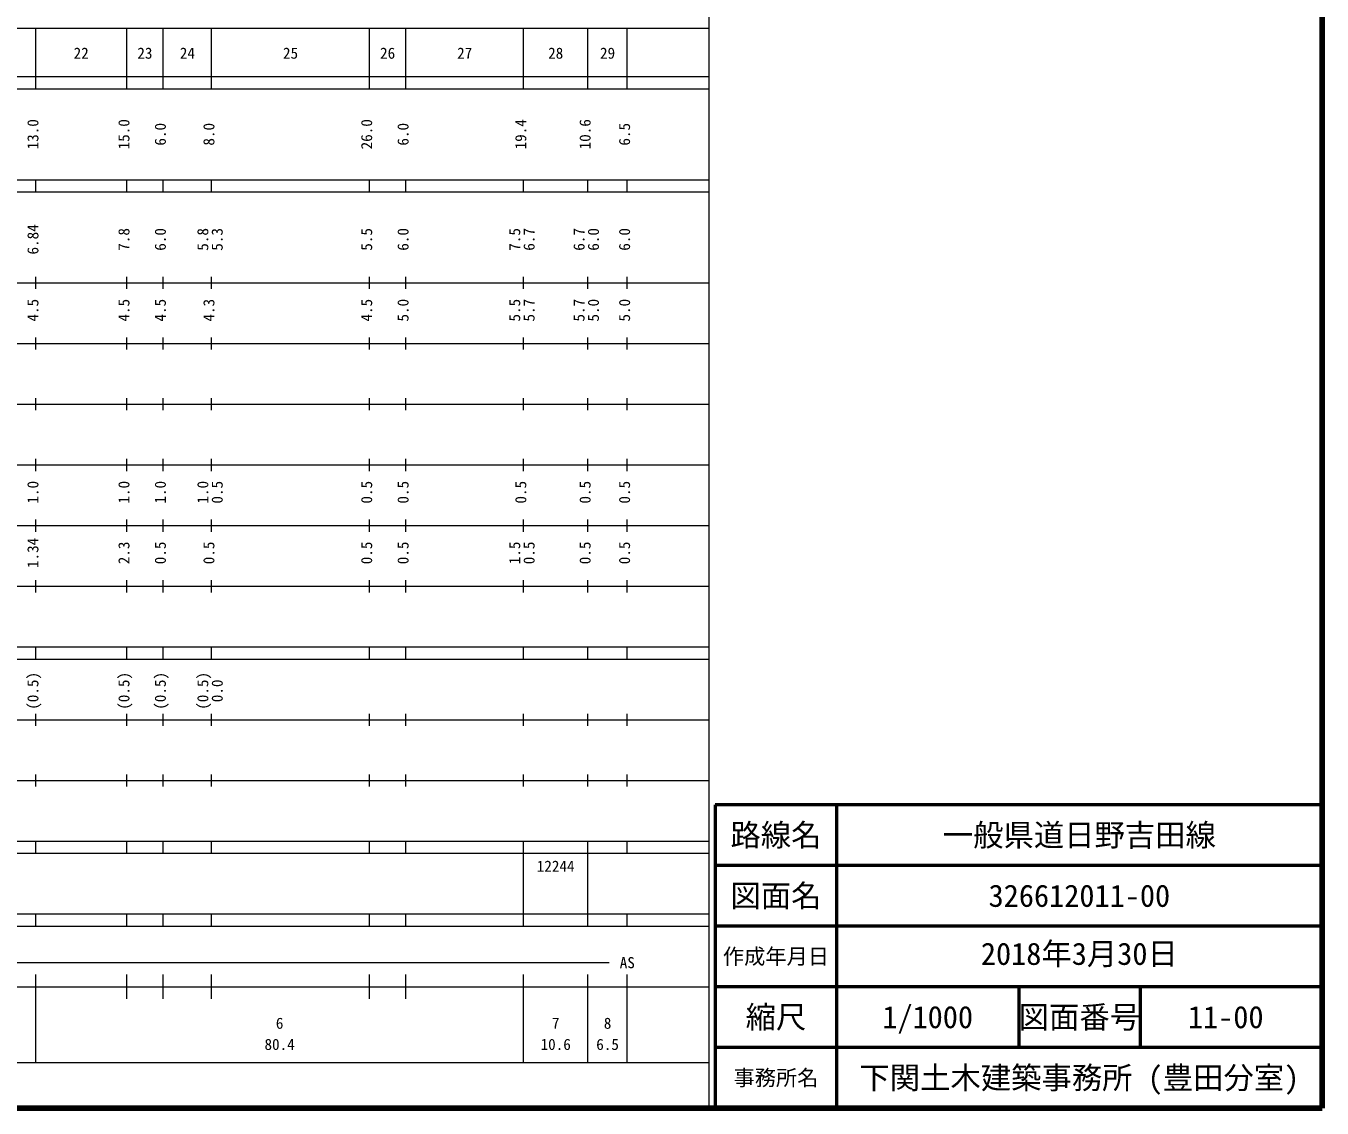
# Model space of a CAD drawing. Units: millimetres on the paper, enlarged 1000 times. Extents: x 40000 to 680000, y 20000 to 380000.
# Drawn here: x 466391 to 680000, y 20000 to 198357 of the extents above; entities that cross this region are included whole.
import ezdxf
from ezdxf.enums import TextEntityAlignment as Align

# ---------------------------------------------------------------- set-up
doc = ezdxf.new("R2010")
doc.units = ezdxf.units.MM
doc.header["$LTSCALE"] = 1000
for name, color, linetype, lineweight in [('M-TTL', 2, 'Continuous', 140), ('M-TTL-BAND', 7, 'Continuous', 13), ('M-TTL-FRAM', 2, 'Continuous', 50), ('M-TTL-LINE', 7, 'Continuous', 50)]:
    doc.layers.add(name, color=color, linetype=linetype, lineweight=lineweight)
doc.layers.add('M-TTL-TXT', color=7, linetype='Continuous')
doc.styles.add('ＭＳ ゴシック', font='')
doc.styles.get('ＭＳ ゴシック').set_extended_font_data('MS Gothic')

msp = doc.modelspace()

# ---------------------------------------------------------------- linework, layer by layer
at = {"layer": 'M-TTL'}
for p, q in [((680000, 20000), (680000, 380000)), ((40000, 20000), (680000, 20000))]:
    msp.add_line(p, q, dxfattribs=at)
at = {"layer": 'M-TTL-BAND'}
for p, q in [((579000, 20000), (579000, 370000)), ((68000, 198000), (579000, 198000)), ((468000, 188000), (468000, 198000)), ((483000, 188000), (483000, 198000)), ((489000, 188000), (489000, 198000)), ((497000, 188000), (497000, 198000)), ((523000, 188000), (523000, 198000)), ((529000, 188000), (529000, 198000)), ((548400, 188000), (548400, 198000)), ((559000, 188000), (559000, 198000)), ((565500, 188000), (565500, 198000)), ((40000, 190000), (579000, 190000)), ((40000, 188000), (579000, 188000)), ((40000, 173000), (579000, 173000)), ((40000, 171000), (579000, 171000)), ((468000, 171000), (468000, 173000)), ((483000, 171000), (483000, 173000)), ((489000, 171000), (489000, 173000)), ((497000, 171000), (497000, 173000)), ((523000, 171000), (523000, 173000)), ((529000, 171000), (529000, 173000)), ((548400, 171000), (548400, 173000)), ((559000, 171000), (559000, 173000)), ((565500, 171000), (565500, 173000)), ((40000, 156000), (579000, 156000)), ((468000, 155000), (468000, 157000)), ((483000, 155000), (483000, 157000)), ((489000, 155000), (489000, 157000)), ((497000, 155000), (497000, 157000)), ((523000, 155000), (523000, 157000)), ((529000, 155000), (529000, 157000)), ((548400, 155000), (548400, 157000)), ((559000, 155000), (559000, 157000)), ((565500, 155000), (565500, 157000)), ((46000, 146000), (579000, 146000)), ((468000, 145000), (468000, 147000)), ((483000, 145000), (483000, 147000)), ((489000, 145000), (489000, 147000)), ((497000, 145000), (497000, 147000)), ((523000, 145000), (523000, 147000)), ((529000, 145000), (529000, 147000)), ((548400, 145000), (548400, 147000)), ((559000, 145000), (559000, 147000)), ((565500, 145000), (565500, 147000)), ((468000, 135000), (468000, 137000)), ((483000, 135000), (483000, 137000)), ((489000, 135000), (489000, 137000)), ((497000, 135000), (497000, 137000)), ((523000, 135000), (523000, 137000)), ((529000, 135000), (529000, 137000)), ((548400, 135000), (548400, 137000)), ((559000, 135000), (559000, 137000)), ((565500, 135000), (565500, 137000)), ((52000, 136000), (579000, 136000)), ((468000, 125000), (468000, 127000)), ((483000, 125000), (483000, 127000)), ((489000, 125000), (489000, 127000)), ((497000, 125000), (497000, 127000)), ((523000, 125000), (523000, 127000)), ((529000, 125000), (529000, 127000)), ((548400, 125000), (548400, 127000)), ((559000, 125000), (559000, 127000)), ((565500, 125000), (565500, 127000)), ((46000, 126000), (579000, 126000)), ((52000, 116000), (579000, 116000)), ((468000, 115000), (468000, 117000)), ((483000, 115000), (483000, 117000)), ((489000, 115000), (489000, 117000)), ((497000, 115000), (497000, 117000)), ((523000, 115000), (523000, 117000)), ((529000, 115000), (529000, 117000)), ((548400, 115000), (548400, 117000)), ((559000, 115000), (559000, 117000)), ((565500, 115000), (565500, 117000)), ((468000, 105000), (468000, 107000)), ((483000, 105000), (483000, 107000)), ((489000, 105000), (489000, 107000)), ((497000, 105000), (497000, 107000)), ((523000, 105000), (523000, 107000)), ((529000, 105000), (529000, 107000)), ((548400, 105000), (548400, 107000)), ((559000, 105000), (559000, 107000)), ((565500, 105000), (565500, 107000)), ((46000, 106000), (579000, 106000)), ((40000, 96000), (579000, 96000)), ((40000, 94000), (579000, 94000)), ((468000, 94000), (468000, 96000)), ((483000, 94000), (483000, 96000)), ((489000, 94000), (489000, 96000)), ((497000, 94000), (497000, 96000)), ((523000, 94000), (523000, 96000)), ((529000, 94000), (529000, 96000)), ((548400, 94000), (548400, 96000)), ((559000, 94000), (559000, 96000)), ((565500, 94000), (565500, 96000)), ((49000, 84000), (579000, 84000)), ((468000, 83000), (468000, 85000)), ((483000, 83000), (483000, 85000)), ((489000, 83000), (489000, 85000)), ((497000, 83000), (497000, 85000)), ((523000, 83000), (523000, 85000)), ((529000, 83000), (529000, 85000)), ((548400, 83000), (548400, 85000)), ((559000, 83000), (559000, 85000)), ((565500, 83000), (565500, 85000)), ((468000, 73000), (468000, 75000)), ((483000, 73000), (483000, 75000)), ((489000, 73000), (489000, 75000)), ((497000, 73000), (497000, 75000)), ((523000, 73000), (523000, 75000)), ((529000, 73000), (529000, 75000)), ((548400, 73000), (548400, 75000)), ((559000, 73000), (559000, 75000)), ((565500, 73000), (565500, 75000)), ((40000, 74000), (579000, 74000)), ((40000, 64000), (579000, 64000)), ((40000, 62000), (579000, 62000)), ((468000, 62000), (468000, 64000)), ((483000, 62000), (483000, 64000)), ((489000, 62000), (489000, 64000)), ((497000, 62000), (497000, 64000)), ((523000, 62000), (523000, 64000)), ((529000, 62000), (529000, 64000)), ((548400, 62000), (548400, 64000)), ((548400, 52000), (548400, 62000)), ((559000, 62000), (559000, 64000)), ((559000, 52000), (559000, 62000)), ((565500, 62000), (565500, 64000)), ((40000, 52000), (579000, 52000)), ((468000, 50000), (468000, 52000)), ((483000, 50000), (483000, 52000)), ((489000, 50000), (489000, 52000)), ((497000, 50000), (497000, 52000)), ((523000, 50000), (523000, 52000)), ((529000, 50000), (529000, 52000)), ((548400, 50000), (548400, 52000)), ((559000, 50000), (559000, 52000)), ((565500, 50000), (565500, 52000)), ((40000, 50000), (579000, 50000)), ((88500, 44000), (562500, 44000)), ((468000, 27500), (468000, 42000)), ((483000, 38000), (483000, 42000)), ((489000, 38000), (489000, 42000)), ((497000, 38000), (497000, 42000)), ((523000, 38000), (523000, 42000)), ((529000, 38000), (529000, 42000)), ((548400, 27500), (548400, 42000)), ((559000, 27500), (559000, 42000)), ((565500, 27500), (565500, 42000)), ((40000, 40000), (579000, 40000)), ((68000, 27500), (579000, 27500))]:
    msp.add_line(p, q, dxfattribs=at)
at = {"layer": 'M-TTL-FRAM'}
for p, q in [((680000, 70000), (580000, 70000)), ((580000, 70000), (580000, 20000))]:
    msp.add_line(p, q, dxfattribs=at)
at = {"layer": 'M-TTL-LINE'}
for p, q in [((600000, 70000), (600000, 20000)), ((680000, 60000), (580000, 60000)), ((680000, 50000), (580000, 50000)), ((680000, 40000), (580000, 40000)), ((630000, 40000), (630000, 30000)), ((650000, 40000), (650000, 30000)), ((680000, 30000), (580000, 30000))]:
    msp.add_line(p, q, dxfattribs=at)

# ---------------------------------------------------------------- texts
at = {"layer": 'M-TTL-BAND', "style": 'ＭＳ ゴシック'}
for s, p in [('22', (475500, 192405)), ('23', (486000, 192405)), ('24', (493000, 192405)), ('25', (510000, 192405)), ('26', (526000, 192405)), ('27', (538700, 192405)), ('28', (553700, 192405)), ('29', (562250, 192405)), ('AS', (565500, 42500)), ('6', (508200, 32523)), ('7', (553700, 32523)), ('8', (562250, 32523)), ('80.4', (508200, 29033)), ('10.6', (553700, 29033)), ('6.5', (562250, 29033))]:
    msp.add_text(s, height=1833, dxfattribs=at).set_placement(p, align=Align.BOTTOM_CENTER)
for s, p in [('13.0', (469000, 180500)), ('15.0', (484000, 180500)), ('6.0', (490000, 180500)), ('8.0', (498000, 180500)), ('26.0', (524000, 180500)), ('6.0', (530000, 180500)), ('19.4', (549400, 180500)), ('10.6', (560000, 180500)), ('6.5', (566500, 180500)), ('6.84', (469000, 163174)), ('7.8', (484000, 163174)), ('6.0', (490000, 163174)), ('5.8', (497000, 163174)), ('5.3', (499370, 163174)), ('5.5', (524000, 163174)), ('6.0', (530000, 163174)), ('7.5', (548400, 163174)), ('6.7', (550770, 163174)), ('6.7', (559000, 163174)), ('6.0', (561370, 163174)), ('6.0', (566500, 163174)), ('4.5', (469000, 151500)), ('4.5', (484000, 151500)), ('4.5', (490000, 151500)), ('4.3', (498000, 151500)), ('4.5', (524000, 151500)), ('5.0', (530000, 151500)), ('5.5', (548400, 151500)), ('5.7', (550770, 151500)), ('5.7', (559000, 151500)), ('5.0', (561370, 151500)), ('5.0', (566500, 151500)), ('1.0', (469000, 121500)), ('1.0', (484000, 121500)), ('1.0', (490000, 121500)), ('1.0', (497000, 121500)), ('0.5', (499370, 121500)), ('0.5', (524000, 121500)), ('0.5', (530000, 121500)), ('0.5', (549400, 121500)), ('0.5', (560000, 121500)), ('0.5', (566500, 121500)), ('1.34', (469000, 111500)), ('2.3', (484000, 111500)), ('0.5', (490000, 111500)), ('0.5', (498000, 111500)), ('0.5', (524000, 111500)), ('0.5', (530000, 111500)), ('1.5', (548400, 111500)), ('0.5', (550770, 111500)), ('0.5', (560000, 111500)), ('0.5', (566500, 111500)), ('(0.5)', (469000, 88764)), ('(0.5)', (484000, 88764)), ('(0.5)', (490000, 88764)), ('(0.5)', (497000, 88764)), ('0.0', (499370, 88764))]:
    msp.add_text(s, height=1833, rotation=90, dxfattribs=at).set_placement(p, align=Align.BOTTOM_CENTER)
msp.add_text('12244', height=1833, dxfattribs=at).set_placement((550575, 58405), align=Align.BOTTOM_LEFT)
at = {"layer": 'M-TTL-TXT', "style": 'ＭＳ ゴシック'}
for s, height, p in [('路線名', 3666, (590000, 65000)), ('路線名', 3666, (590000, 65000)), ('一般県道日野吉田線', 3666, (640000, 65000)), ('図面名', 3666, (590000, 55000)), ('図面名', 3666, (590000, 55000)), ('326612011-00', 3666, (640000, 55000)), ('作成年月日', 2566, (590000, 45000)), ('作成年月日', 2566, (590000, 45000)), ('縮尺', 3666, (590000, 35000)), ('縮尺', 3666, (590000, 35000)), ('1/1000', 3666, (615000, 35000)), ('図面番号', 3666, (640000, 35000)), ('図面番号', 3666, (640000, 35000)), ('11-00', 3666, (664125, 35000)), ('事務所名', 2566, (590000, 25000)), ('事務所名', 2566, (590000, 25000)), ('下関土木建築事務所 (豊田分室)', 3666, (640000, 25000))]:
    msp.add_text(s, height=height, dxfattribs=at).set_placement(p, align=Align.MIDDLE_CENTER)
msp.add_text('2018年3月30日', height=3666, dxfattribs=at).set_placement((640000, 42500), align=Align.BOTTOM_CENTER)

doc.saveas('drawing.dxf')
